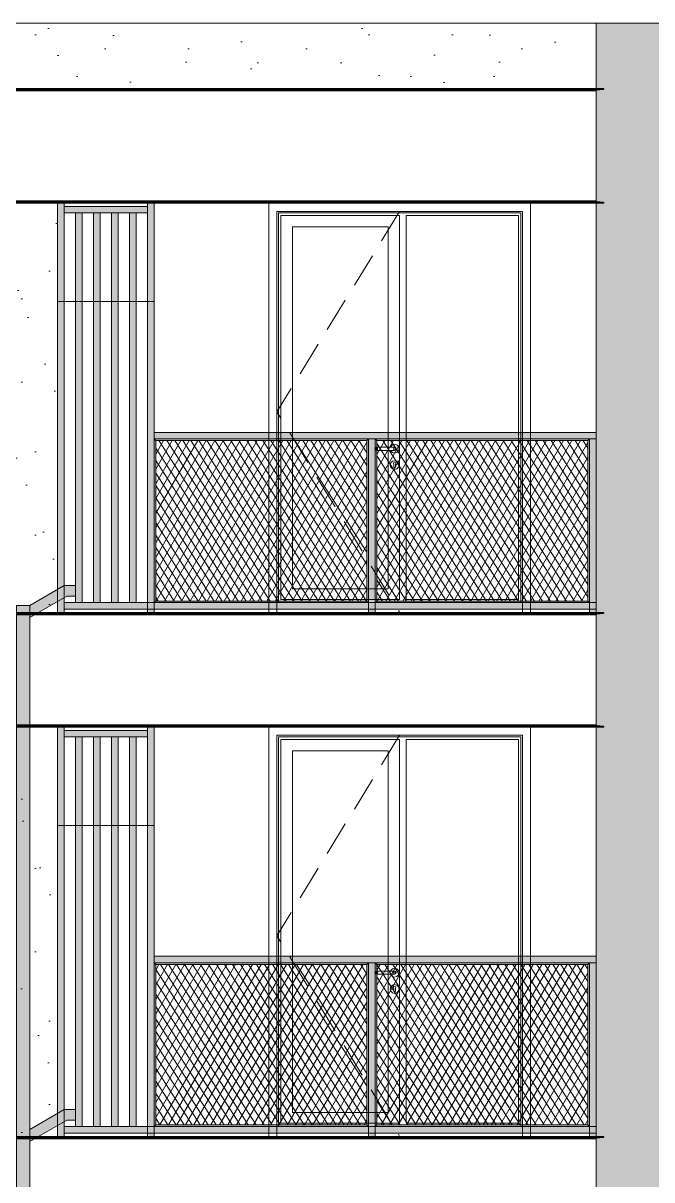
# Model space of a CAD drawing. Header units: metres. Extents: x 476297 to 476657, y 4620828 to 4621206.
# Drawn here: x 476563.08 to 476566.92, y 4621078.88 to 4621085.95 of the extents above; entities that cross this region are included whole.
import ezdxf

# ---------------------------------------------------------------- set-up
doc = ezdxf.new("R2010")
doc.units = ezdxf.units.M
doc.header["$MEASUREMENT"] = 0
doc.set_wipeout_variables(frame=1)
doc.linetypes.add('Hidden Line', pattern=[0.3175, 0.211667, -0.105833])
doc.linetypes.add('Wipeout_Contour', pattern=[1, 0, -1])
for name, color, linetype in [('0_Pen_No__250', 7, 'Continuous'), ('2D Drafting - General_Pen_No__30_Pen_No__9_Pen_No__9', 7, 'Continuous'), ('2D Drafting - General_Pen_No__7', 7, 'Continuous'), ('New2D Drafting - General', 7, 'Continuous'), ('New2D Drafting - General_Pen_No__30_Pen_No__9_Pen_No__9', 7, 'Continuous'), ('NewG-Anno-Nplt', 7, 'Continuous'), ('NewStructural - Bearing', 7, 'Continuous'), ('Structural - Bearing', 7, 'Continuous')]:
    doc.layers.add(name, color=color, linetype=linetype)
pattern_1 = [(45, (476844.52715, 4621386.59104), (-0.25455844, 0.25455844), [0, -0.24, 0, -0.36]), (110, (476845.32715, 4621386.59104), (0.33828934, 0.12312725), [0, -0.176, 0, -0.304])]
pattern_2 = [(60, (476844.52715, 4621385.791044), (-0.038971143, 0.0225), []), (122.833095, (476844.52715, 4621385.791044), (0.0368060797, 0.01875), [])]

msp = doc.modelspace()

# ---------------------------------------------------------------- hatches: boundary and pattern name
at = {"layer": 'New2D Drafting - General', "linetype": 'Continuous', "lineweight": 0}
h = msp.add_hatch(dxfattribs=at)
h.set_pattern_fill('BATT_INSULATION', style=0, pattern_type=2)
h.set_pattern_definition(pattern_2)
h.paths.add_polyline_path([(476565.179, 4621083.3955), (476563.889, 4621083.3955), (476563.889, 4621082.4155), (476565.179, 4621082.4155)])
h = msp.add_hatch(dxfattribs=at)
h.set_pattern_fill('BATT_INSULATION', style=0, pattern_type=2)
h.set_pattern_definition(pattern_2)
h.paths.add_polyline_path([(476566.529, 4621083.3955), (476565.239, 4621083.3955), (476565.239, 4621082.4155), (476566.529, 4621082.4155)])
h = msp.add_hatch(dxfattribs=at)
h.set_pattern_fill('BATT_INSULATION', style=0, pattern_type=2)
h.set_pattern_definition(pattern_2)
h.paths.add_polyline_path([(476565.179, 4621080.1955), (476563.889, 4621080.1955), (476563.889, 4621079.2155), (476565.179, 4621079.2155)])
h = msp.add_hatch(dxfattribs=at)
h.set_pattern_fill('BATT_INSULATION', style=0, pattern_type=2)
h.set_pattern_definition(pattern_2)
h.paths.add_polyline_path([(476566.529, 4621080.1955), (476565.239, 4621080.1955), (476565.239, 4621079.2155), (476566.529, 4621079.2155)])
at = {"layer": 'New2D Drafting - General_Pen_No__30_Pen_No__9_Pen_No__9', "linetype": 'Continuous', "lineweight": 0}
for points in [[(476563.839, 4621084.8256), (476563.839, 4621084.7855), (476563.329, 4621084.7855), (476563.329, 4621084.8256)], [(476563.399, 4621084.7855), (476563.439, 4621084.7855), (476563.439, 4621082.4055), (476563.399, 4621082.4055)], [(476563.509, 4621084.7855), (476563.549, 4621084.7855), (476563.549, 4621082.4055), (476563.509, 4621082.4055)], [(476563.619, 4621084.7855), (476563.659, 4621084.7855), (476563.659, 4621082.4055), (476563.619, 4621082.4055)], [(476563.729, 4621084.7855), (476563.729, 4621082.4055), (476563.769, 4621082.4055), (476563.769, 4621084.7855)], [(476563.839, 4621084.8456), (476563.879, 4621084.8456), (476563.879, 4621082.3455), (476563.839, 4621082.3455)], [(476566.579, 4621083.4455), (476566.579, 4621083.4055), (476563.879, 4621083.4055), (476563.879, 4621083.4455)], [(476563.889, 4621083.3955), (476563.879, 4621083.4055), (476565.189, 4621083.4055), (476565.179, 4621083.3955)], [(476563.879, 4621083.4055), (476563.889, 4621083.3955), (476563.889, 4621082.4155), (476563.879, 4621082.4055)], [(476565.189, 4621082.4055), (476565.179, 4621082.4155), (476565.179, 4621083.3955), (476565.189, 4621083.4055)], [(476565.229, 4621082.3455), (476565.189, 4621082.3455), (476565.189, 4621083.4055), (476565.229, 4621083.4055)], [(476565.229, 4621082.4055), (476565.239, 4621082.4155), (476565.239, 4621083.3955), (476565.229, 4621083.4055)], [(476565.239, 4621083.3955), (476565.229, 4621083.4055), (476566.539, 4621083.4055), (476566.529, 4621083.3955)], [(476566.539, 4621082.4055), (476566.529, 4621082.4155), (476566.529, 4621083.3955), (476566.539, 4621083.4055)], [(476566.579, 4621082.3455), (476566.539, 4621082.3455), (476566.539, 4621083.4055), (476566.579, 4621083.4055)], [(476566.579, 4621082.4055), (476566.579, 4621082.3655), (476563.329, 4621082.3655), (476563.329, 4621082.4055)], [(476563.889, 4621082.4155), (476563.879, 4621082.4055), (476565.189, 4621082.4055), (476565.179, 4621082.4155)], [(476565.239, 4621082.4155), (476565.229, 4621082.4055), (476566.539, 4621082.4055), (476566.529, 4621082.4155)], [(476563.839, 4621081.6256), (476563.839, 4621081.5855), (476563.329, 4621081.5855), (476563.329, 4621081.6256)], [(476563.839, 4621081.6456), (476563.879, 4621081.6456), (476563.879, 4621079.1455), (476563.839, 4621079.1455)], [(476563.399, 4621081.5855), (476563.439, 4621081.5855), (476563.439, 4621079.2055), (476563.399, 4621079.2055)], [(476563.509, 4621081.5855), (476563.549, 4621081.5855), (476563.549, 4621079.2055), (476563.509, 4621079.2055)], [(476563.619, 4621081.5855), (476563.659, 4621081.5855), (476563.659, 4621079.2055), (476563.619, 4621079.2055)], [(476563.729, 4621081.5855), (476563.729, 4621079.2055), (476563.769, 4621079.2055), (476563.769, 4621081.5855)], [(476566.579, 4621080.2455), (476566.579, 4621080.2055), (476563.879, 4621080.2055), (476563.879, 4621080.2455)], [(476563.889, 4621080.1955), (476563.879, 4621080.2055), (476565.189, 4621080.2055), (476565.179, 4621080.1955)], [(476563.879, 4621080.2055), (476563.889, 4621080.1955), (476563.889, 4621079.2155), (476563.879, 4621079.2055)], [(476565.189, 4621079.2055), (476565.179, 4621079.2155), (476565.179, 4621080.1955), (476565.189, 4621080.2055)], [(476565.229, 4621079.1455), (476565.189, 4621079.1455), (476565.189, 4621080.2055), (476565.229, 4621080.2055)], [(476565.229, 4621079.2055), (476565.239, 4621079.2155), (476565.239, 4621080.1955), (476565.229, 4621080.2055)], [(476565.239, 4621080.1955), (476565.229, 4621080.2055), (476566.539, 4621080.2055), (476566.529, 4621080.1955)], [(476566.539, 4621079.2055), (476566.529, 4621079.2155), (476566.529, 4621080.1955), (476566.539, 4621080.2055)], [(476566.579, 4621079.1455), (476566.539, 4621079.1455), (476566.539, 4621080.2055), (476566.579, 4621080.2055)], [(476566.579, 4621079.2055), (476566.579, 4621079.1655), (476563.329, 4621079.1655), (476563.329, 4621079.2055)], [(476563.889, 4621079.2155), (476563.879, 4621079.2055), (476565.189, 4621079.2055), (476565.179, 4621079.2155)], [(476565.239, 4621079.2155), (476565.229, 4621079.2055), (476566.539, 4621079.2055), (476566.529, 4621079.2155)]]:
    msp.add_hatch(color=255, dxfattribs=at).paths.add_polyline_path(points)

# ---------------------------------------------------------------- linework, layer by layer
at = {"layer": '2D Drafting - General_Pen_No__7', "color": 7, "linetype": 'Continuous', "lineweight": 0, "flags": 128}
for points in [[(476564.5831, 4621082.3455), (476566.179, 4621082.3455), (476566.179, 4621084.8455), (476564.579, 4621084.8455)], [(476564.579, 4621084.8455), (476564.579, 4621082.3455), (476564.5831, 4621082.3455)], [(476564.5831, 4621079.1455), (476566.179, 4621079.1455), (476566.179, 4621081.6455), (476564.579, 4621081.6455)], [(476564.579, 4621081.6455), (476564.579, 4621079.1455), (476564.5831, 4621079.1455)]]:
    msp.add_lwpolyline(points, dxfattribs=at)
for points in [[(476566.129, 4621084.7955), (476564.629, 4621084.7955), (476564.629, 4621082.3455), (476566.129, 4621082.3455)], [(476566.119, 4621084.7855), (476564.639, 4621084.7855), (476564.639, 4621082.4055), (476566.119, 4621082.4055)], [(476565.379, 4621084.7705), (476564.654, 4621084.7705), (476564.654, 4621082.4255), (476565.379, 4621082.4255)], [(476566.104, 4621084.7705), (476565.419, 4621084.7705), (476565.419, 4621082.4255), (476566.104, 4621082.4255)], [(476565.309, 4621084.7005), (476564.724, 4621084.7005), (476564.724, 4621082.4905), (476565.309, 4621082.4905)], [(476566.129, 4621081.5955), (476564.629, 4621081.5955), (476564.629, 4621079.1455), (476566.129, 4621079.1455)], [(476566.119, 4621081.5855), (476564.639, 4621081.5855), (476564.639, 4621079.2055), (476566.119, 4621079.2055)], [(476565.379, 4621081.5705), (476564.654, 4621081.5705), (476564.654, 4621079.2255), (476565.379, 4621079.2255)], [(476566.104, 4621081.5705), (476565.419, 4621081.5705), (476565.419, 4621079.2255), (476566.104, 4621079.2255)], [(476565.309, 4621081.5005), (476564.724, 4621081.5005), (476564.724, 4621079.2905), (476565.309, 4621079.2905)]]:
    msp.add_lwpolyline(points, close=True, dxfattribs=at)
at = {"layer": '2D Drafting - General_Pen_No__7', "color": 7, "linetype": 'Hidden Line', "lineweight": 0, "flags": 128}
for points in [[(476565.379, 4621084.7955), (476564.629, 4621083.5714), (476565.3782, 4621082.3468)], [(476565.379, 4621081.5955), (476564.629, 4621080.3714), (476565.3782, 4621079.1468)]]:
    msp.add_lwpolyline(points, dxfattribs=at)
at = {"layer": 'New2D Drafting - General', "color": 7, "linetype": 'Continuous', "lineweight": 0, "flags": 128}
for points in [[(476565.179, 4621083.3955), (476563.889, 4621083.3955), (476563.889, 4621082.4155), (476565.179, 4621082.4155)], [(476566.529, 4621083.3955), (476565.239, 4621083.3955), (476565.239, 4621082.4155), (476566.529, 4621082.4155)], [(476565.179, 4621080.1955), (476563.889, 4621080.1955), (476563.889, 4621079.2155), (476565.179, 4621079.2155)], [(476566.529, 4621080.1955), (476565.239, 4621080.1955), (476565.239, 4621079.2155), (476566.529, 4621079.2155)]]:
    msp.add_lwpolyline(points, close=True, dxfattribs=at)
at = {"layer": 'New2D Drafting - General_Pen_No__30_Pen_No__9_Pen_No__9', "color": 7, "linetype": 'Continuous', "lineweight": 0, "flags": 128}
for points in [[(476563.839, 4621084.8256), (476563.839, 4621084.7855), (476563.329, 4621084.7855), (476563.329, 4621084.8256)], [(476563.399, 4621084.7855), (476563.439, 4621084.7855), (476563.439, 4621082.4055), (476563.399, 4621082.4055)], [(476563.509, 4621084.7855), (476563.549, 4621084.7855), (476563.549, 4621082.4055), (476563.509, 4621082.4055)], [(476563.619, 4621084.7855), (476563.659, 4621084.7855), (476563.659, 4621082.4055), (476563.619, 4621082.4055)], [(476563.729, 4621084.7855), (476563.729, 4621082.4055), (476563.769, 4621082.4055), (476563.769, 4621084.7855)], [(476563.839, 4621084.8456), (476563.879, 4621084.8456), (476563.879, 4621082.3455), (476563.839, 4621082.3455)], [(476566.579, 4621083.4455), (476566.579, 4621083.4055), (476563.879, 4621083.4055), (476563.879, 4621083.4455)], [(476563.889, 4621083.3955), (476563.879, 4621083.4055), (476565.189, 4621083.4055), (476565.179, 4621083.3955)], [(476563.879, 4621083.4055), (476563.889, 4621083.3955), (476563.889, 4621082.4155), (476563.879, 4621082.4055)], [(476565.189, 4621082.4055), (476565.179, 4621082.4155), (476565.179, 4621083.3955), (476565.189, 4621083.4055)], [(476565.229, 4621082.3455), (476565.189, 4621082.3455), (476565.189, 4621083.4055), (476565.229, 4621083.4055)], [(476565.229, 4621082.4055), (476565.239, 4621082.4155), (476565.239, 4621083.3955), (476565.229, 4621083.4055)], [(476565.239, 4621083.3955), (476565.229, 4621083.4055), (476566.539, 4621083.4055), (476566.529, 4621083.3955)], [(476566.539, 4621082.4055), (476566.529, 4621082.4155), (476566.529, 4621083.3955), (476566.539, 4621083.4055)], [(476566.579, 4621082.3455), (476566.539, 4621082.3455), (476566.539, 4621083.4055), (476566.579, 4621083.4055)], [(476566.579, 4621082.4055), (476566.579, 4621082.3655), (476563.329, 4621082.3655), (476563.329, 4621082.4055)], [(476563.889, 4621082.4155), (476563.879, 4621082.4055), (476565.189, 4621082.4055), (476565.179, 4621082.4155)], [(476565.239, 4621082.4155), (476565.229, 4621082.4055), (476566.539, 4621082.4055), (476566.529, 4621082.4155)], [(476563.839, 4621081.6256), (476563.839, 4621081.5855), (476563.329, 4621081.5855), (476563.329, 4621081.6256)], [(476563.839, 4621081.6456), (476563.879, 4621081.6456), (476563.879, 4621079.1455), (476563.839, 4621079.1455)], [(476563.399, 4621081.5855), (476563.439, 4621081.5855), (476563.439, 4621079.2055), (476563.399, 4621079.2055)], [(476563.509, 4621081.5855), (476563.549, 4621081.5855), (476563.549, 4621079.2055), (476563.509, 4621079.2055)], [(476563.619, 4621081.5855), (476563.659, 4621081.5855), (476563.659, 4621079.2055), (476563.619, 4621079.2055)], [(476563.729, 4621081.5855), (476563.729, 4621079.2055), (476563.769, 4621079.2055), (476563.769, 4621081.5855)], [(476566.579, 4621080.2455), (476566.579, 4621080.2055), (476563.879, 4621080.2055), (476563.879, 4621080.2455)], [(476563.889, 4621080.1955), (476563.879, 4621080.2055), (476565.189, 4621080.2055), (476565.179, 4621080.1955)], [(476563.879, 4621080.2055), (476563.889, 4621080.1955), (476563.889, 4621079.2155), (476563.879, 4621079.2055)], [(476565.189, 4621079.2055), (476565.179, 4621079.2155), (476565.179, 4621080.1955), (476565.189, 4621080.2055)], [(476565.229, 4621079.1455), (476565.189, 4621079.1455), (476565.189, 4621080.2055), (476565.229, 4621080.2055)], [(476565.229, 4621079.2055), (476565.239, 4621079.2155), (476565.239, 4621080.1955), (476565.229, 4621080.2055)], [(476565.239, 4621080.1955), (476565.229, 4621080.2055), (476566.539, 4621080.2055), (476566.529, 4621080.1955)], [(476566.539, 4621079.2055), (476566.529, 4621079.2155), (476566.529, 4621080.1955), (476566.539, 4621080.2055)], [(476566.579, 4621079.1455), (476566.539, 4621079.1455), (476566.539, 4621080.2055), (476566.579, 4621080.2055)], [(476566.579, 4621079.2055), (476566.579, 4621079.1655), (476563.329, 4621079.1655), (476563.329, 4621079.2055)], [(476563.889, 4621079.2155), (476563.879, 4621079.2055), (476565.189, 4621079.2055), (476565.179, 4621079.2155)], [(476565.239, 4621079.2155), (476565.229, 4621079.2055), (476566.539, 4621079.2055), (476566.529, 4621079.2155)]]:
    msp.add_lwpolyline(points, close=True, dxfattribs=at)
at = {"layer": 'NewG-Anno-Nplt', "color": 7, "linetype": 'Continuous', "lineweight": 0, "flags": 128}
for points in [[(476563.879, 4621084.8455), (476564.579, 4621084.8455), (476564.579, 4621082.3455), (476563.879, 4621082.3455)], [(476566.179, 4621082.3455), (476566.179, 4621084.8455), (476566.579, 4621084.8455), (476566.579, 4621082.3455)], [(476563.879, 4621081.6455), (476564.579, 4621081.6455), (476564.579, 4621079.1455), (476563.879, 4621079.1455)], [(476566.179, 4621079.1455), (476566.179, 4621081.6455), (476566.579, 4621081.6455), (476566.579, 4621079.1455)]]:
    msp.add_lwpolyline(points, close=True, dxfattribs=at)
at = {"layer": 'NewStructural - Bearing', "color": 7, "linetype": 'Continuous', "lineweight": 0}
for p, q in [((476565.3247, 4621083.359), (476565.3346, 4621083.3689)), ((476565.3346, 4621083.3689), (476565.3481, 4621083.3725)), ((476565.3481, 4621083.3725), (476565.3616, 4621083.3689)), ((476565.3616, 4621083.3689), (476565.3715, 4621083.359)), ((476565.231, 4621083.3526), (476565.2281, 4621083.3455)), ((476565.2281, 4621083.3455), (476565.231, 4621083.3385)), ((476565.2326, 4621083.3526), (476565.2298, 4621083.3455)), ((476565.2298, 4621083.3455), (476565.2326, 4621083.3385)), ((476565.2381, 4621083.3555), (476565.231, 4621083.3526)), ((476565.231, 4621083.3385), (476565.2381, 4621083.3355)), ((476565.2374, 4621083.3526), (476565.2353, 4621083.3455)), ((476565.2353, 4621083.3455), (476565.2374, 4621083.3385)), ((476565.2392, 4621083.3555), (476565.2381, 4621083.3555)), ((476565.2392, 4621083.3355), (476565.2381, 4621083.3355)), ((476565.2425, 4621083.3555), (476565.2392, 4621083.3555)), ((476565.2425, 4621083.3355), (476565.2392, 4621083.3355)), ((476565.2474, 4621083.3555), (476565.2425, 4621083.3555)), ((476565.2474, 4621083.3355), (476565.2425, 4621083.3355)), ((476565.2446, 4621083.3526), (476565.2435, 4621083.3455)), ((476565.2435, 4621083.3455), (476565.2446, 4621083.3385)), ((476565.2531, 4621083.3555), (476565.2474, 4621083.3555)), ((476565.2531, 4621083.3355), (476565.2474, 4621083.3355)), ((476565.3331, 4621083.3555), (476565.2531, 4621083.3555)), ((476565.3331, 4621083.3355), (476565.2531, 4621083.3355)), ((476565.3238, 4621083.3555), (476565.3247, 4621083.359)), ((476565.3247, 4621083.332), (476565.3238, 4621083.3355)), ((476565.3346, 4621083.3221), (476565.3247, 4621083.332)), ((476565.3388, 4621083.3555), (476565.3331, 4621083.3555)), ((476565.3388, 4621083.3355), (476565.3331, 4621083.3355)), ((476565.3481, 4621083.3185), (476565.3346, 4621083.3221)), ((476565.3437, 4621083.3555), (476565.3388, 4621083.3555)), ((476565.3437, 4621083.3355), (476565.3388, 4621083.3355)), ((476565.3416, 4621083.3526), (476565.3427, 4621083.3455)), ((476565.3427, 4621083.3455), (476565.3416, 4621083.3385)), ((476565.347, 4621083.3555), (476565.3437, 4621083.3555)), ((476565.347, 4621083.3355), (476565.3437, 4621083.3355)), ((476565.3481, 4621083.3555), (476565.347, 4621083.3555)), ((476565.3481, 4621083.3355), (476565.347, 4621083.3355)), ((476565.3481, 4621083.3555), (476565.3552, 4621083.3526)), ((476565.3552, 4621083.3385), (476565.3481, 4621083.3355)), ((476565.3616, 4621083.3221), (476565.3481, 4621083.3185)), ((476565.3488, 4621083.3526), (476565.3509, 4621083.3455)), ((476565.3509, 4621083.3455), (476565.3488, 4621083.3385)), ((476565.3536, 4621083.3526), (476565.3564, 4621083.3455)), ((476565.3564, 4621083.3455), (476565.3536, 4621083.3385)), ((476565.3552, 4621083.3526), (476565.3581, 4621083.3455)), ((476565.3581, 4621083.3455), (476565.3552, 4621083.3385)), ((476565.3715, 4621083.332), (476565.3616, 4621083.3221)), ((476565.3715, 4621083.359), (476565.3751, 4621083.3455)), ((476565.3751, 4621083.3455), (476565.3715, 4621083.332)), ((476565.3211, 4621083.2455), (476565.3247, 4621083.259)), ((476565.3247, 4621083.232), (476565.3211, 4621083.2455)), ((476565.3247, 4621083.259), (476565.3346, 4621083.2689)), ((476565.3346, 4621083.2221), (476565.3247, 4621083.232)), ((476565.3346, 4621083.2689), (476565.3481, 4621083.2725)), ((476565.3481, 4621083.2185), (476565.3346, 4621083.2221)), ((476565.3414, 4621083.2572), (476565.3406, 4621083.2552)), ((476565.3406, 4621083.2552), (476565.3431, 4621083.2499)), ((476565.3414, 4621083.2572), (476565.3427, 4621083.2607)), ((476565.3481, 4621083.263), (476565.3427, 4621083.2607)), ((476565.3431, 4621083.2499), (476565.3431, 4621083.2484)), ((476565.3431, 4621083.2484), (476565.3431, 4621083.2455)), ((476565.3431, 4621083.2455), (476565.3431, 4621083.2426)), ((476565.3431, 4621083.2426), (476565.3431, 4621083.2369)), ((476565.3431, 4621083.2369), (476565.3431, 4621083.233)), ((476565.3431, 4621083.233), (476565.3446, 4621083.2295)), ((476565.3446, 4621083.2295), (476565.3481, 4621083.228)), ((476565.3481, 4621083.2725), (476565.3616, 4621083.2689)), ((476565.3535, 4621083.2607), (476565.3481, 4621083.263)), ((476565.3481, 4621083.228), (476565.3516, 4621083.2295)), ((476565.3616, 4621083.2221), (476565.3481, 4621083.2185)), ((476565.3516, 4621083.2295), (476565.3531, 4621083.233)), ((476565.3531, 4621083.2499), (476565.3556, 4621083.2552)), ((476565.3531, 4621083.2484), (476565.3531, 4621083.2499)), ((476565.3531, 4621083.2484), (476565.3531, 4621083.2455)), ((476565.3531, 4621083.2455), (476565.3531, 4621083.2426)), ((476565.3531, 4621083.2426), (476565.3531, 4621083.2369)), ((476565.3531, 4621083.2369), (476565.3531, 4621083.233)), ((476565.3548, 4621083.2572), (476565.3535, 4621083.2607)), ((476565.3548, 4621083.2572), (476565.3556, 4621083.2552)), ((476565.3616, 4621083.2689), (476565.3715, 4621083.259)), ((476565.3715, 4621083.232), (476565.3616, 4621083.2221)), ((476565.3715, 4621083.259), (476565.3751, 4621083.2455)), ((476565.3751, 4621083.2455), (476565.3715, 4621083.232)), ((476565.231, 4621080.1526), (476565.2281, 4621080.1455)), ((476565.2281, 4621080.1455), (476565.231, 4621080.1385)), ((476565.2326, 4621080.1526), (476565.2298, 4621080.1455)), ((476565.2298, 4621080.1455), (476565.2326, 4621080.1385)), ((476565.2381, 4621080.1555), (476565.231, 4621080.1526)), ((476565.231, 4621080.1385), (476565.2381, 4621080.1355)), ((476565.2374, 4621080.1526), (476565.2353, 4621080.1455)), ((476565.2353, 4621080.1455), (476565.2374, 4621080.1385)), ((476565.2392, 4621080.1555), (476565.2381, 4621080.1555)), ((476565.2392, 4621080.1355), (476565.2381, 4621080.1355)), ((476565.2425, 4621080.1555), (476565.2392, 4621080.1555)), ((476565.2425, 4621080.1355), (476565.2392, 4621080.1355)), ((476565.2474, 4621080.1555), (476565.2425, 4621080.1555)), ((476565.2474, 4621080.1355), (476565.2425, 4621080.1355)), ((476565.2446, 4621080.1526), (476565.2435, 4621080.1455)), ((476565.2435, 4621080.1455), (476565.2446, 4621080.1385)), ((476565.2531, 4621080.1555), (476565.2474, 4621080.1555)), ((476565.2531, 4621080.1355), (476565.2474, 4621080.1355)), ((476565.3331, 4621080.1555), (476565.2531, 4621080.1555)), ((476565.3331, 4621080.1355), (476565.2531, 4621080.1355)), ((476565.3238, 4621080.1555), (476565.3247, 4621080.159)), ((476565.3247, 4621080.132), (476565.3238, 4621080.1355)), ((476565.3247, 4621080.159), (476565.3346, 4621080.1689)), ((476565.3346, 4621080.1221), (476565.3247, 4621080.132)), ((476565.3388, 4621080.1555), (476565.3331, 4621080.1555)), ((476565.3388, 4621080.1355), (476565.3331, 4621080.1355)), ((476565.3346, 4621080.1689), (476565.3481, 4621080.1725)), ((476565.3481, 4621080.1185), (476565.3346, 4621080.1221)), ((476565.3437, 4621080.1555), (476565.3388, 4621080.1555)), ((476565.3437, 4621080.1355), (476565.3388, 4621080.1355)), ((476565.3416, 4621080.1526), (476565.3427, 4621080.1455)), ((476565.3427, 4621080.1455), (476565.3416, 4621080.1385)), ((476565.347, 4621080.1555), (476565.3437, 4621080.1555)), ((476565.347, 4621080.1355), (476565.3437, 4621080.1355)), ((476565.3481, 4621080.1555), (476565.347, 4621080.1555)), ((476565.3481, 4621080.1355), (476565.347, 4621080.1355)), ((476565.3481, 4621080.1725), (476565.3616, 4621080.1689)), ((476565.3481, 4621080.1555), (476565.3552, 4621080.1526)), ((476565.3552, 4621080.1385), (476565.3481, 4621080.1355)), ((476565.3616, 4621080.1221), (476565.3481, 4621080.1185)), ((476565.3488, 4621080.1526), (476565.3509, 4621080.1455)), ((476565.3509, 4621080.1455), (476565.3488, 4621080.1385)), ((476565.3536, 4621080.1526), (476565.3564, 4621080.1455)), ((476565.3564, 4621080.1455), (476565.3536, 4621080.1385)), ((476565.3552, 4621080.1526), (476565.3581, 4621080.1455)), ((476565.3581, 4621080.1455), (476565.3552, 4621080.1385)), ((476565.3616, 4621080.1689), (476565.3715, 4621080.159)), ((476565.3715, 4621080.132), (476565.3616, 4621080.1221)), ((476565.3715, 4621080.159), (476565.3751, 4621080.1455)), ((476565.3751, 4621080.1455), (476565.3715, 4621080.132)), ((476565.3211, 4621080.0455), (476565.3247, 4621080.059)), ((476565.3247, 4621080.032), (476565.3211, 4621080.0455)), ((476565.3247, 4621080.059), (476565.3346, 4621080.0689)), ((476565.3346, 4621080.0689), (476565.3481, 4621080.0725)), ((476565.3414, 4621080.0572), (476565.3406, 4621080.0552)), ((476565.3406, 4621080.0552), (476565.3431, 4621080.0499)), ((476565.3414, 4621080.0572), (476565.3427, 4621080.0607)), ((476565.3481, 4621080.063), (476565.3427, 4621080.0607)), ((476565.3431, 4621080.0499), (476565.3431, 4621080.0484)), ((476565.3431, 4621080.0484), (476565.3431, 4621080.0455)), ((476565.3431, 4621080.0455), (476565.3431, 4621080.0426)), ((476565.3431, 4621080.0426), (476565.3431, 4621080.0369)), ((476565.3481, 4621080.0725), (476565.3616, 4621080.0689)), ((476565.3535, 4621080.0607), (476565.3481, 4621080.063)), ((476565.3531, 4621080.0499), (476565.3556, 4621080.0552)), ((476565.3531, 4621080.0484), (476565.3531, 4621080.0499)), ((476565.3531, 4621080.0484), (476565.3531, 4621080.0455)), ((476565.3531, 4621080.0455), (476565.3531, 4621080.0426)), ((476565.3531, 4621080.0426), (476565.3531, 4621080.0369)), ((476565.3548, 4621080.0572), (476565.3535, 4621080.0607)), ((476565.3548, 4621080.0572), (476565.3556, 4621080.0552)), ((476565.3616, 4621080.0689), (476565.3715, 4621080.059)), ((476565.3715, 4621080.059), (476565.3751, 4621080.0455)), ((476565.3751, 4621080.0455), (476565.3715, 4621080.032)), ((476565.3346, 4621080.0221), (476565.3247, 4621080.032)), ((476565.3481, 4621080.0185), (476565.3346, 4621080.0221)), ((476565.3431, 4621080.0369), (476565.3431, 4621080.033)), ((476565.3431, 4621080.033), (476565.3446, 4621080.0295)), ((476565.3446, 4621080.0295), (476565.3481, 4621080.028)), ((476565.3481, 4621080.028), (476565.3516, 4621080.0295)), ((476565.3616, 4621080.0221), (476565.3481, 4621080.0185)), ((476565.3516, 4621080.0295), (476565.3531, 4621080.033)), ((476565.3531, 4621080.0369), (476565.3531, 4621080.033)), ((476565.3715, 4621080.032), (476565.3616, 4621080.0221))]:
    msp.add_line(p, q, dxfattribs=at)
at = {"layer": 'Structural - Bearing', "color": 7, "linetype": 'Continuous', "lineweight": 0}
for p, q in [((476566.6209, 4621085.5391), (476566.6221, 4621085.5393)), ((476566.6221, 4621085.5393), (476566.6238, 4621085.5402)), ((476566.6238, 4621085.5402), (476566.6249, 4621085.5415)), ((476566.6249, 4621085.5415), (476566.6253, 4621085.543)), ((476566.6253, 4621085.543), (476566.6253, 4621085.5455)), ((476566.5794, 4621084.8584), (476566.579, 4621084.8599)), ((476566.5805, 4621084.8571), (476566.5794, 4621084.8584)), ((476566.5822, 4621084.8562), (476566.5805, 4621084.8571)), ((476566.5835, 4621084.856), (476566.5822, 4621084.8562)), ((476566.6209, 4621084.852), (476566.5835, 4621084.856)), ((476566.6221, 4621084.8517), (476566.6209, 4621084.852)), ((476566.6238, 4621084.8509), (476566.6221, 4621084.8517)), ((476566.6249, 4621084.8496), (476566.6238, 4621084.8509)), ((476566.6253, 4621084.848), (476566.6249, 4621084.8496)), ((476566.6253, 4621084.8455), (476566.6253, 4621084.848)), ((476566.579, 4621082.3311), (476566.5794, 4621082.3327)), ((476566.579, 4621081.6599), (476566.579, 4621082.3311)), ((476566.5794, 4621082.3327), (476566.5805, 4621082.334)), ((476566.5805, 4621082.334), (476566.5822, 4621082.3348)), ((476566.5822, 4621082.3348), (476566.5835, 4621082.3351)), ((476566.5835, 4621082.3351), (476566.6209, 4621082.3391)), ((476566.6209, 4621082.3391), (476566.6221, 4621082.3393)), ((476566.6221, 4621082.3393), (476566.6238, 4621082.3402)), ((476566.6238, 4621082.3402), (476566.6249, 4621082.3415)), ((476566.6249, 4621082.3415), (476566.6253, 4621082.343)), ((476566.6253, 4621082.343), (476566.6253, 4621082.3455)), ((476566.5794, 4621081.6584), (476566.579, 4621081.6599)), ((476566.5805, 4621081.6571), (476566.5794, 4621081.6584)), ((476566.5822, 4621081.6562), (476566.5805, 4621081.6571)), ((476566.5835, 4621081.656), (476566.5822, 4621081.6562)), ((476566.6209, 4621081.652), (476566.5835, 4621081.656)), ((476566.6221, 4621081.6517), (476566.6209, 4621081.652)), ((476566.6238, 4621081.6509), (476566.6221, 4621081.6517)), ((476566.6249, 4621081.6496), (476566.6238, 4621081.6509)), ((476566.6253, 4621081.648), (476566.6249, 4621081.6496)), ((476566.6253, 4621081.6455), (476566.6253, 4621081.648)), ((476566.579, 4621079.1311), (476566.5794, 4621079.1327)), ((476566.579, 4621078.4599), (476566.579, 4621079.1311)), ((476566.5794, 4621079.1327), (476566.5805, 4621079.134)), ((476566.5805, 4621079.134), (476566.5822, 4621079.1348)), ((476566.5822, 4621079.1348), (476566.5835, 4621079.1351)), ((476566.5835, 4621079.1351), (476566.6209, 4621079.1391)), ((476566.6209, 4621079.1391), (476566.6221, 4621079.1393)), ((476566.6221, 4621079.1393), (476566.6238, 4621079.1402)), ((476566.6238, 4621079.1402), (476566.6249, 4621079.1415)), ((476566.6249, 4621079.1415), (476566.6253, 4621079.143)), ((476566.6253, 4621079.143), (476566.6253, 4621079.1455))]:
    msp.add_line(p, q, dxfattribs=at)

# ---------------------------------------------------------------- wipeouts: each hides what was drawn before it
at = {"color": 254, "linetype": 'Wipeout_Contour', "lineweight": 0, "ltscale": 18582376.95622861}
msp.add_wipeout([(476559.579, 4621085.5455), (476566.579, 4621085.5455), (476566.579, 4621085.9451), (476559.579, 4621085.9451)], dxfattribs=at).dxf.layer = 'New2D Drafting - General_Pen_No__30_Pen_No__9_Pen_No__9'
at = {"color": 254, "linetype": 'Wipeout_Contour', "lineweight": 0, "ltscale": 18582368.40246235}
msp.add_wipeout([(476562.8693, 4621082.3455), (476563.289, 4621082.3455), (476563.289, 4621084.8455), (476562.8693, 4621084.8455)], dxfattribs=at).dxf.layer = 'New2D Drafting - General_Pen_No__30_Pen_No__9_Pen_No__9'
at = {"color": 254, "linetype": 'Wipeout_Contour', "lineweight": 0, "ltscale": 18582355.66999068}
msp.add_wipeout([(476562.8693, 4621079.1455), (476563.289, 4621079.1455), (476563.289, 4621081.6455), (476562.8693, 4621081.6455)], dxfattribs=at).dxf.layer = 'New2D Drafting - General_Pen_No__30_Pen_No__9_Pen_No__9'

# ---------------------------------------------------------------- next in the draw order: hatches: boundary and pattern name
at = {"layer": '0_Pen_No__250', "linetype": 'Continuous', "lineweight": 0}
for points in [[(476563.1192, 4621082.3882), (476563.329, 4621082.5095), (476563.399, 4621082.5095), (476563.399, 4621082.4455), (476563.3454, 4621082.4455), (476563.1192, 4621082.3147)], [(476563.1195, 4621071.4455), (476563.1192, 4621082.3882), (476563.0392, 4621082.3882), (476563.0392, 4621082.2685), (476563.0392, 4621071.4455)], [(476563.1192, 4621079.1882), (476563.329, 4621079.3095), (476563.399, 4621079.3095), (476563.399, 4621079.2455), (476563.3454, 4621079.2455), (476563.1192, 4621079.1147)]]:
    msp.add_hatch(color=250, dxfattribs=at).paths.add_polyline_path(points)
at = {"layer": '2D Drafting - General_Pen_No__30_Pen_No__9_Pen_No__9', "linetype": 'Continuous', "lineweight": 0}
h = msp.add_hatch(dxfattribs=at)
h.set_pattern_fill('BRICK___RUNNING_BOND', color=252, style=0, pattern_type=2)
h.set_pattern_definition([(180, (476538.83115, 4621075.4791), (0, 0.06664), []), (90, (476538.83115, 4621075.4791), (0.2448, 0), [0.06664, -0.06664]), (90, (476538.70875, 4621075.54574), (0.2448, 0), [0.06664, -0.06664])])
h.paths.add_polyline_path([(476566.5793, 4621079.1455), (476566.5793, 4621081.6456), (476566.5793, 4621082.3455), (476566.5793, 4621084.8456), (476566.5793, 4621085.9451), (476584.0492, 4621085.9451), (476584.0492, 4621085.4855), (476584.0492, 4621075.8455), (476581.9786, 4621075.8455), (476581.9786, 4621075.8855), (476581.8293, 4621075.8855), (476581.8293, 4621078.4456), (476580.9293, 4621078.4456), (476580.9293, 4621075.8855), (476580.1291, 4621075.8855), (476580.1291, 4621078.4456), (476578.5291, 4621078.4456), (476578.5291, 4621075.8855), (476578.3888, 4621075.8855), (476578.3888, 4621078.8655), (476581.8293, 4621078.8655), (476581.9789, 4621078.8655), (476581.9789, 4621079.0855), (476581.8293, 4621079.0855), (476581.8293, 4621081.6456), (476580.9293, 4621081.6456), (476580.9293, 4621079.0855), (476580.1291, 4621079.0855), (476580.1291, 4621081.6456), (476578.5291, 4621081.6456), (476578.5291, 4621079.0855), (476578.3888, 4621079.0855), (476578.3888, 4621082.0655), (476581.9789, 4621082.0655), (476581.9789, 4621082.2855), (476581.8293, 4621082.2855), (476581.8293, 4621084.8456), (476580.9293, 4621084.8456), (476580.9293, 4621082.2855), (476580.1291, 4621082.2855), (476580.1291, 4621084.8456), (476578.5291, 4621084.8456), (476578.5291, 4621082.2855), (476578.3888, 4621082.2855), (476578.3888, 4621085.2655), (476581.9789, 4621085.2655), (476581.9789, 4621085.4855), (476577.5788, 4621085.4855), (476577.5788, 4621085.2655), (476577.5788, 4621075.8455), (476576.6792, 4621075.8455), (476576.6795, 4621085.4855), (476570.1796, 4621085.4855), (476570.1792, 4621071.4455), (476566.579, 4621071.4455), (476566.579, 4621079.1455)])
h.paths.add_polyline_path([(476569.1793, 4621076.8456), (476567.5793, 4621076.8456), (476567.5793, 4621078.4456), (476569.1793, 4621078.4456)], flags=0)
h.paths.add_polyline_path([(476567.5793, 4621080.0456), (476569.1793, 4621080.0456), (476569.1793, 4621081.6456), (476567.5793, 4621081.6456)], flags=0)
h.paths.add_polyline_path([(476567.5793, 4621083.2456), (476567.5793, 4621084.8456), (476569.1793, 4621084.8456), (476569.1793, 4621083.2456)], flags=0)
at = {"layer": 'New2D Drafting - General_Pen_No__30_Pen_No__9_Pen_No__9', "linetype": 'Continuous', "lineweight": 0}
h = msp.add_hatch(dxfattribs=at)
h.set_pattern_fill('CUT_STONE', color=8, style=0, pattern_type=2)
h.set_pattern_definition(pattern_1)
h.paths.add_polyline_path([(476559.579, 4621085.5455), (476566.579, 4621085.5455), (476566.579, 4621085.9451), (476559.579, 4621085.9451)])
h = msp.add_hatch(dxfattribs=at)
h.set_pattern_fill('CUT_STONE', color=8, style=0, pattern_type=2)
h.set_pattern_definition(pattern_1)
h.paths.add_polyline_path([(476562.8693, 4621082.3455), (476563.289, 4621082.3455), (476563.289, 4621084.8455), (476562.8693, 4621084.8455)])
for points in [[(476563.289, 4621084.8456), (476563.329, 4621084.8456), (476563.329, 4621082.3455), (476563.289, 4621082.3455)], [(476563.289, 4621081.6455), (476563.329, 4621081.6455), (476563.329, 4621079.1455), (476563.289, 4621079.1455)]]:
    msp.add_hatch(color=255, dxfattribs=at).paths.add_polyline_path(points)
h = msp.add_hatch(dxfattribs=at)
h.set_pattern_fill('CUT_STONE', color=8, style=0, pattern_type=2)
h.set_pattern_definition(pattern_1)
h.paths.add_polyline_path([(476562.8693, 4621079.1455), (476563.289, 4621079.1455), (476563.289, 4621081.6455), (476562.8693, 4621081.6455)])

# ---------------------------------------------------------------- next in the draw order: linework, layer by layer
at = {"layer": '0_Pen_No__250', "color": 7, "linetype": 'Continuous', "lineweight": 0, "flags": 128}
for points in [[(476563.1192, 4621082.3882), (476563.329, 4621082.5095), (476563.399, 4621082.5095), (476563.399, 4621082.4455), (476563.3454, 4621082.4455), (476563.1192, 4621082.3147)], [(476563.1195, 4621071.4455), (476563.1192, 4621082.3882), (476563.0392, 4621082.3882), (476563.0392, 4621082.2685), (476563.0392, 4621071.4455)], [(476563.1192, 4621079.1882), (476563.329, 4621079.3095), (476563.399, 4621079.3095), (476563.399, 4621079.2455), (476563.3454, 4621079.2455), (476563.1192, 4621079.1147)]]:
    msp.add_lwpolyline(points, close=True, dxfattribs=at)
at = {"layer": '2D Drafting - General_Pen_No__30_Pen_No__9_Pen_No__9', "color": 7, "linetype": 'Continuous', "lineweight": 0, "flags": 128}
msp.add_lwpolyline([(476570.1792, 4621071.4455), (476566.579, 4621071.4455), (476566.579, 4621079.1455), (476566.5793, 4621079.1455), (476566.5793, 4621081.6456), (476566.5793, 4621082.3455), (476566.5793, 4621084.8456), (476566.5793, 4621085.9451), (476584.0492, 4621085.9451)], dxfattribs=at)
at = {"layer": 'New2D Drafting - General_Pen_No__30_Pen_No__9_Pen_No__9', "color": 7, "linetype": 'Continuous', "lineweight": 0, "flags": 128}
for points in [[(476559.579, 4621085.5455), (476566.579, 4621085.5455), (476566.579, 4621085.9451), (476559.579, 4621085.9451)], [(476562.8693, 4621082.3455), (476563.289, 4621082.3455), (476563.289, 4621084.8455), (476562.8693, 4621084.8455)], [(476563.289, 4621084.8456), (476563.329, 4621084.8456), (476563.329, 4621082.3455), (476563.289, 4621082.3455)], [(476563.879, 4621082.3455), (476563.289, 4621082.3455), (476563.289, 4621084.2452), (476563.879, 4621084.2452)], [(476562.8693, 4621079.1455), (476563.289, 4621079.1455), (476563.289, 4621081.6455), (476562.8693, 4621081.6455)], [(476563.289, 4621081.6455), (476563.329, 4621081.6455), (476563.329, 4621079.1455), (476563.289, 4621079.1455)], [(476563.879, 4621079.1455), (476563.289, 4621079.1455), (476563.289, 4621081.0452), (476563.879, 4621081.0452)]]:
    msp.add_lwpolyline(points, close=True, dxfattribs=at)
at = {"layer": 'Structural - Bearing', "color": 7, "linetype": 'Continuous', "lineweight": 0}
for p, q in [((476559.533, 4621085.5455), (476566.6253, 4621085.5455)), ((476559.533, 4621085.543), (476566.6253, 4621085.543)), ((476559.5375, 4621085.5391), (476566.6209, 4621085.5391)), ((476559.5749, 4621085.5351), (476566.5835, 4621085.5351)), ((476559.5793, 4621085.5311), (476566.579, 4621085.5311)), ((476566.579, 4621085.5311), (476566.5794, 4621085.5327)), ((476566.579, 4621084.8599), (476566.579, 4621085.5311)), ((476566.5794, 4621085.5327), (476566.5805, 4621085.534)), ((476566.5805, 4621085.534), (476566.5822, 4621085.5348)), ((476566.5822, 4621085.5348), (476566.5835, 4621085.5351)), ((476566.5835, 4621085.5351), (476566.6209, 4621085.5391)), ((476559.533, 4621084.848), (476566.6253, 4621084.848)), ((476559.5375, 4621084.852), (476566.6209, 4621084.852)), ((476559.5749, 4621084.856), (476566.5835, 4621084.856)), ((476559.5793, 4621084.8599), (476566.579, 4621084.8599)), ((476559.533, 4621084.8455), (476566.6253, 4621084.8455)), ((476559.533, 4621082.3455), (476566.6253, 4621082.3455)), ((476559.533, 4621082.343), (476566.6253, 4621082.343)), ((476559.5375, 4621082.3391), (476566.6209, 4621082.3391)), ((476559.5749, 4621082.3351), (476566.5835, 4621082.3351)), ((476559.5793, 4621082.3311), (476566.579, 4621082.3311)), ((476559.533, 4621081.648), (476566.6253, 4621081.648)), ((476559.533, 4621081.6455), (476566.6253, 4621081.6455)), ((476559.5375, 4621081.652), (476566.6209, 4621081.652)), ((476559.5749, 4621081.656), (476566.5835, 4621081.656)), ((476559.5793, 4621081.6599), (476566.579, 4621081.6599)), ((476559.533, 4621079.1455), (476566.6253, 4621079.1455)), ((476559.533, 4621079.143), (476566.6253, 4621079.143)), ((476559.5375, 4621079.1391), (476566.6209, 4621079.1391)), ((476559.5749, 4621079.1351), (476566.5835, 4621079.1351)), ((476559.5793, 4621079.1311), (476566.579, 4621079.1311))]:
    msp.add_line(p, q, dxfattribs=at)

doc.saveas('drawing.dxf')
